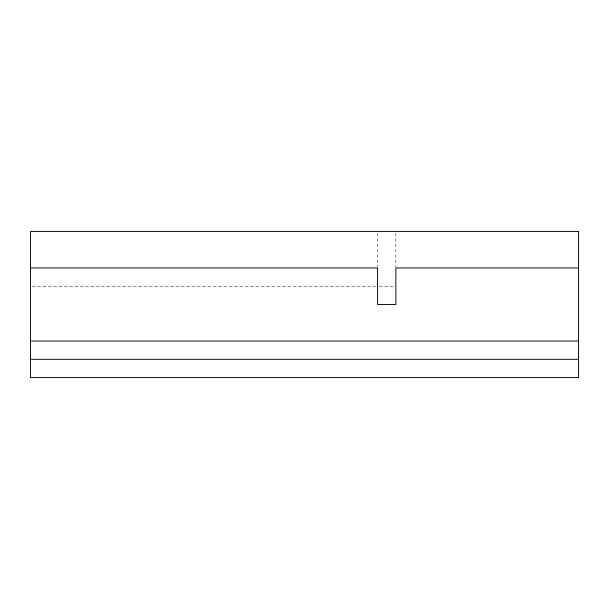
<?xml version="1.0" encoding="UTF-8"?>
<svg xmlns="http://www.w3.org/2000/svg" width="609" height="609" viewBox="0 0 609 609"><rect width="100%" height="100%" fill="white"/><g stroke="black" fill="none" stroke-linecap="round" stroke-linejoin="round"><path stroke-width="0.46" stroke-dasharray="3.04 2.28" d="M32.353 286.23L376.628 286.23M379.407 286.23L394.936 286.23M395.85 233.308L395.85 267.328M377.58 233.308L377.58 267.328"/><path stroke-width="0.91" d="M30.45 267.96L377.58 267.96L377.58 304.5L395.85 304.5L395.85 267.96L578.55 267.96M30.45 341.04L578.55 341.04M30.45 359.31L578.55 359.31M578.55 231.42L30.45 231.42L30.45 377.58L578.55 377.58L578.55 231.42"/></g></svg>
